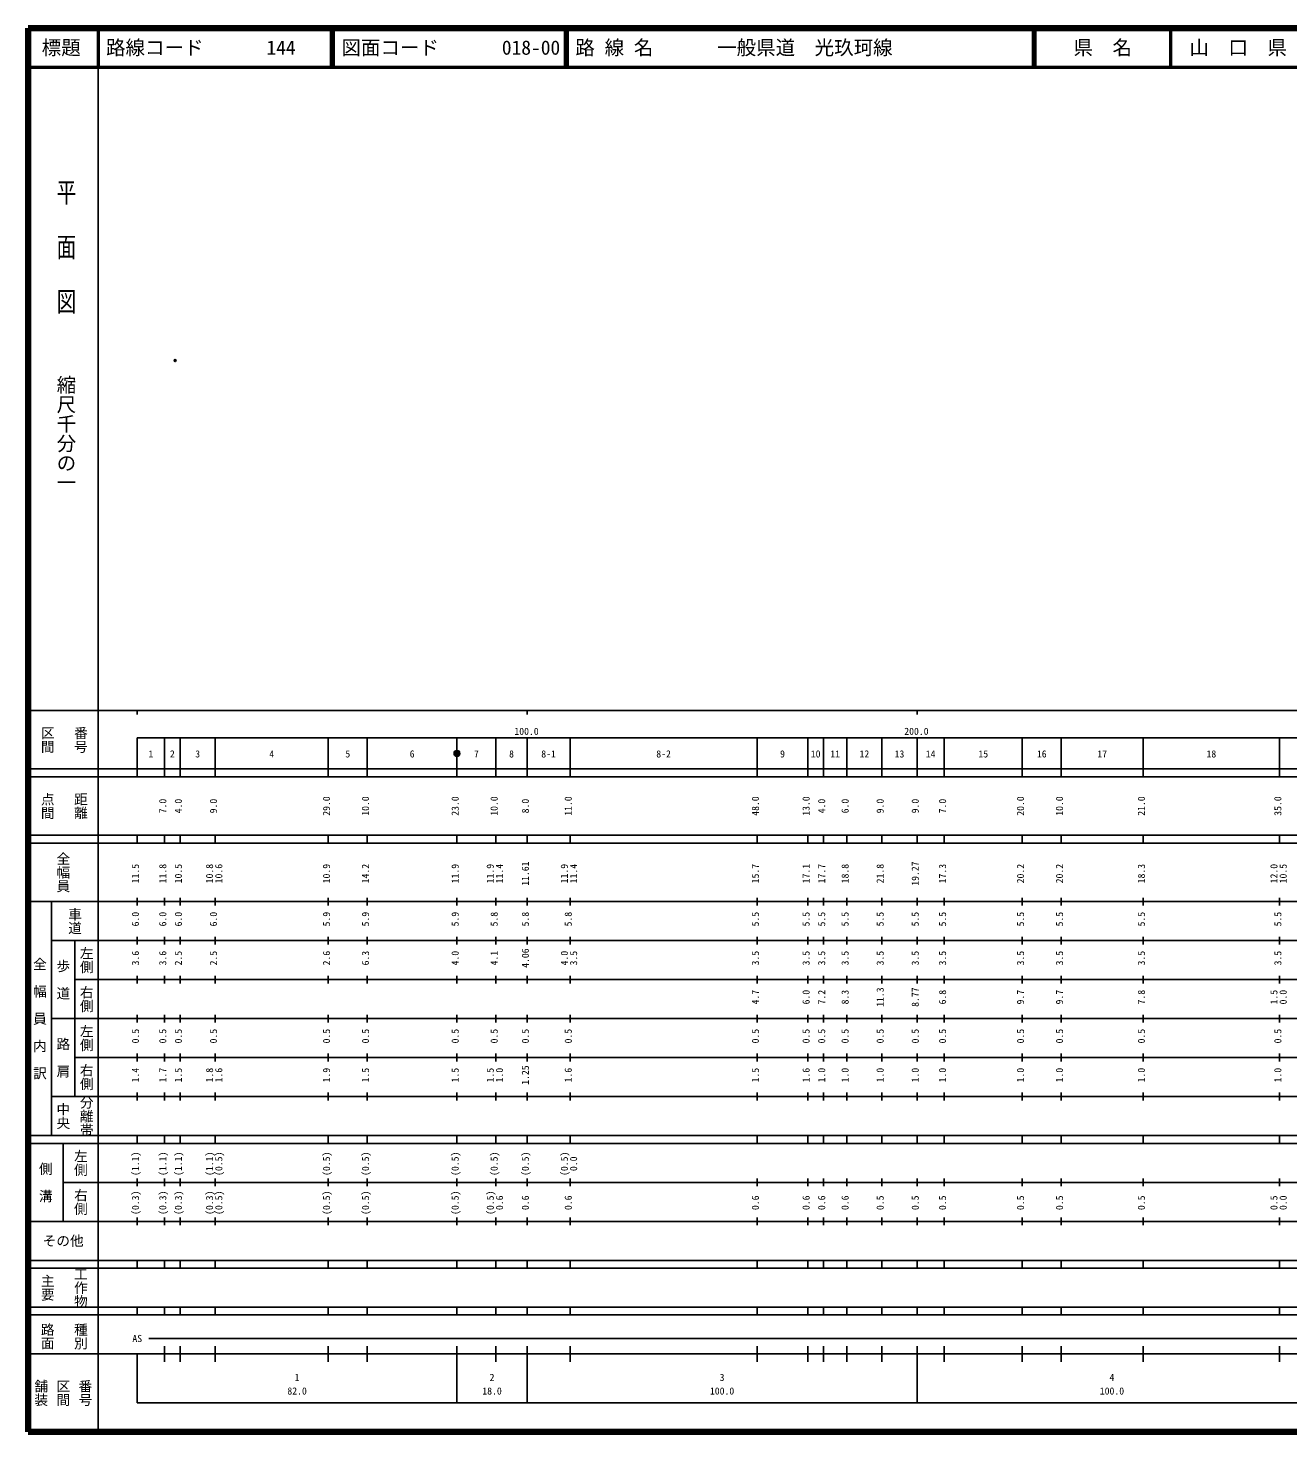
# Model space of a CAD drawing. Units: millimetres on the paper. Extents: x 40 to 680, y 20 to 380.
# Drawn here: x 40 to 363.1, y 20 to 380 of the extents above; entities that cross this region are included whole.
import ezdxf
from ezdxf.enums import TextEntityAlignment as Align

# ---------------------------------------------------------------- set-up
doc = ezdxf.new("R2010")
doc.units = ezdxf.units.MM
doc.header["$PDMODE"] = 32
doc.header["$PDSIZE"] = 0.5
doc.layers.add('M-OTRS', color=6, linetype='Continuous')
doc.layers.add('M-TTL-TXT', color=7, linetype='Continuous')
for name, color, linetype, lineweight in [('M-TTL', 2, 'Continuous', 140), ('M-TTL-BAND', 7, 'Continuous', 25), ('M-TTL-LINE', 7, 'Continuous', 50)]:
    doc.layers.add(name, color=color, linetype=linetype, lineweight=lineweight)
doc.styles.add('@ＭＳ ゴシック', font='')
doc.styles.add('ＭＳ ゴシック', font='')
doc.styles.get('@ＭＳ ゴシック').set_extended_font_data('@MS Gothic')
doc.styles.get('ＭＳ ゴシック').set_extended_font_data('MS Gothic')

msp = doc.modelspace()

# ---------------------------------------------------------------- hatches: boundary and pattern name
at = {"layer": 'M-TTL-BAND'}
msp.add_hatch(color=256, dxfattribs=at).paths.add_polyline_path([(150.75, 194, 1), (149.25, 194, 1)])

# ---------------------------------------------------------------- linework, layer by layer
at = {"layer": 'M-OTRS'}
msp.add_point((77.7, 294.719), dxfattribs=at)
at = {"layer": 'M-TTL'}
for p, q in [((40, 380), (40, 20)), ((680, 380), (40, 380)), ((40, 20), (680, 20))]:
    msp.add_line(p, q, dxfattribs=at)
at = {"layer": 'M-TTL-BAND'}
for p, q in [((58, 370), (58, 20)), ((40, 205), (579, 205)), ((68, 205), (68, 204)), ((168, 205), (168, 204)), ((268, 205), (268, 204)), ((68, 198), (579, 198)), ((68, 198), (68, 188)), ((75, 188), (75, 198)), ((79, 188), (79, 198)), ((88, 188), (88, 198)), ((117, 188), (117, 198)), ((127, 188), (127, 198)), ((150, 188), (150, 198)), ((160, 188), (160, 198)), ((168, 188), (168, 198)), ((179, 188), (179, 198)), ((227, 188), (227, 198)), ((240, 188), (240, 198)), ((244, 188), (244, 198)), ((250, 188), (250, 198)), ((259, 188), (259, 198)), ((268, 188), (268, 198)), ((275, 188), (275, 198)), ((295, 188), (295, 198)), ((305, 188), (305, 198)), ((326, 188), (326, 198)), ((361, 188), (361, 198)), ((40, 190), (579, 190)), ((40, 188), (579, 188)), ((40, 173), (579, 173)), ((68, 171), (68, 173)), ((75, 171), (75, 173)), ((79, 171), (79, 173)), ((88, 171), (88, 173)), ((117, 171), (117, 173)), ((127, 171), (127, 173)), ((150, 171), (150, 173)), ((160, 171), (160, 173)), ((168, 171), (168, 173)), ((179, 171), (179, 173)), ((227, 171), (227, 173)), ((240, 171), (240, 173)), ((244, 171), (244, 173)), ((250, 171), (250, 173)), ((259, 171), (259, 173)), ((268, 171), (268, 173)), ((275, 171), (275, 173)), ((295, 171), (295, 173)), ((305, 171), (305, 173)), ((326, 171), (326, 173)), ((361, 171), (361, 173)), ((40, 171), (579, 171)), ((40, 156), (579, 156)), ((46, 96), (46, 156)), ((68, 155), (68, 157)), ((75, 155), (75, 157)), ((79, 155), (79, 157)), ((88, 155), (88, 157)), ((117, 155), (117, 157)), ((127, 155), (127, 157)), ((150, 155), (150, 157)), ((160, 155), (160, 157)), ((168, 155), (168, 157)), ((179, 155), (179, 157)), ((227, 155), (227, 157)), ((240, 155), (240, 157)), ((244, 155), (244, 157)), ((250, 155), (250, 157)), ((259, 155), (259, 157)), ((268, 155), (268, 157)), ((275, 155), (275, 157)), ((295, 155), (295, 157)), ((305, 155), (305, 157)), ((326, 155), (326, 157)), ((361, 155), (361, 157)), ((46, 146), (579, 146)), ((52, 146), (52, 106)), ((68, 145), (68, 147)), ((75, 145), (75, 147)), ((79, 145), (79, 147)), ((88, 145), (88, 147)), ((117, 145), (117, 147)), ((127, 145), (127, 147)), ((150, 145), (150, 147)), ((160, 145), (160, 147)), ((168, 145), (168, 147)), ((179, 145), (179, 147)), ((227, 145), (227, 147)), ((240, 145), (240, 147)), ((244, 145), (244, 147)), ((250, 145), (250, 147)), ((259, 145), (259, 147)), ((268, 145), (268, 147)), ((275, 145), (275, 147)), ((295, 145), (295, 147)), ((305, 145), (305, 147)), ((326, 145), (326, 147)), ((361, 145), (361, 147)), ((68, 135), (68, 137)), ((75, 135), (75, 137)), ((79, 135), (79, 137)), ((88, 135), (88, 137)), ((117, 135), (117, 137)), ((127, 135), (127, 137)), ((150, 135), (150, 137)), ((160, 135), (160, 137)), ((168, 135), (168, 137)), ((179, 135), (179, 137)), ((227, 135), (227, 137)), ((240, 135), (240, 137)), ((244, 135), (244, 137)), ((250, 135), (250, 137)), ((259, 135), (259, 137)), ((268, 135), (268, 137)), ((275, 135), (275, 137)), ((295, 135), (295, 137)), ((305, 135), (305, 137)), ((326, 135), (326, 137)), ((361, 135), (361, 137)), ((52, 136), (579, 136)), ((46, 126), (579, 126)), ((68, 125), (68, 127)), ((75, 125), (75, 127)), ((79, 125), (79, 127)), ((88, 125), (88, 127)), ((117, 125), (117, 127)), ((127, 125), (127, 127)), ((150, 125), (150, 127)), ((160, 125), (160, 127)), ((168, 125), (168, 127)), ((179, 125), (179, 127)), ((227, 125), (227, 127)), ((240, 125), (240, 127)), ((244, 125), (244, 127)), ((250, 125), (250, 127)), ((259, 125), (259, 127)), ((268, 125), (268, 127)), ((275, 125), (275, 127)), ((295, 125), (295, 127)), ((305, 125), (305, 127)), ((326, 125), (326, 127)), ((361, 125), (361, 127)), ((52, 116), (579, 116)), ((68, 115), (68, 117)), ((75, 115), (75, 117)), ((79, 115), (79, 117)), ((88, 115), (88, 117)), ((117, 115), (117, 117)), ((127, 115), (127, 117)), ((150, 115), (150, 117)), ((160, 115), (160, 117)), ((168, 115), (168, 117)), ((179, 115), (179, 117)), ((227, 115), (227, 117)), ((240, 115), (240, 117)), ((244, 115), (244, 117)), ((250, 115), (250, 117)), ((259, 115), (259, 117)), ((268, 115), (268, 117)), ((275, 115), (275, 117)), ((295, 115), (295, 117)), ((305, 115), (305, 117)), ((326, 115), (326, 117)), ((361, 115), (361, 117)), ((46, 106), (579, 106)), ((68, 105), (68, 107)), ((75, 105), (75, 107)), ((79, 105), (79, 107)), ((88, 105), (88, 107)), ((117, 105), (117, 107)), ((127, 105), (127, 107)), ((150, 105), (150, 107)), ((160, 105), (160, 107)), ((168, 105), (168, 107)), ((179, 105), (179, 107)), ((227, 105), (227, 107)), ((240, 105), (240, 107)), ((244, 105), (244, 107)), ((250, 105), (250, 107)), ((259, 105), (259, 107)), ((268, 105), (268, 107)), ((275, 105), (275, 107)), ((295, 105), (295, 107)), ((305, 105), (305, 107)), ((326, 105), (326, 107)), ((361, 105), (361, 107)), ((40, 96), (579, 96)), ((40, 94), (579, 94)), ((49, 94), (49, 74)), ((68, 94), (68, 96)), ((75, 94), (75, 96)), ((79, 94), (79, 96)), ((88, 94), (88, 96)), ((117, 94), (117, 96)), ((127, 94), (127, 96)), ((150, 94), (150, 96)), ((160, 94), (160, 96)), ((168, 94), (168, 96)), ((179, 94), (179, 96)), ((227, 94), (227, 96)), ((240, 94), (240, 96)), ((244, 94), (244, 96)), ((250, 94), (250, 96)), ((259, 94), (259, 96)), ((268, 94), (268, 96)), ((275, 94), (275, 96)), ((295, 94), (295, 96)), ((305, 94), (305, 96)), ((326, 94), (326, 96)), ((361, 94), (361, 96)), ((49, 84), (579, 84)), ((68, 83), (68, 85)), ((75, 83), (75, 85)), ((79, 83), (79, 85)), ((88, 83), (88, 85)), ((117, 83), (117, 85)), ((127, 83), (127, 85)), ((150, 83), (150, 85)), ((160, 83), (160, 85)), ((168, 83), (168, 85)), ((179, 83), (179, 85)), ((227, 83), (227, 85)), ((240, 83), (240, 85)), ((244, 83), (244, 85)), ((250, 83), (250, 85)), ((259, 83), (259, 85)), ((268, 83), (268, 85)), ((275, 83), (275, 85)), ((295, 83), (295, 85)), ((305, 83), (305, 85)), ((326, 83), (326, 85)), ((361, 83), (361, 85)), ((40, 74), (579, 74)), ((68, 73), (68, 75)), ((75, 73), (75, 75)), ((79, 73), (79, 75)), ((88, 73), (88, 75)), ((117, 73), (117, 75)), ((127, 73), (127, 75)), ((150, 73), (150, 75)), ((160, 73), (160, 75)), ((168, 73), (168, 75)), ((179, 73), (179, 75)), ((227, 73), (227, 75)), ((240, 73), (240, 75)), ((244, 73), (244, 75)), ((250, 73), (250, 75)), ((259, 73), (259, 75)), ((268, 73), (268, 75)), ((275, 73), (275, 75)), ((295, 73), (295, 75)), ((305, 73), (305, 75)), ((326, 73), (326, 75)), ((361, 73), (361, 75)), ((40, 64), (579, 64)), ((40, 62), (579, 62)), ((68, 62), (68, 64)), ((75, 62), (75, 64)), ((79, 62), (79, 64)), ((88, 62), (88, 64)), ((117, 62), (117, 64)), ((127, 62), (127, 64)), ((150, 62), (150, 64)), ((160, 62), (160, 64)), ((168, 62), (168, 64)), ((179, 62), (179, 64)), ((227, 62), (227, 64)), ((240, 62), (240, 64)), ((244, 62), (244, 64)), ((250, 62), (250, 64)), ((259, 62), (259, 64)), ((268, 62), (268, 64)), ((275, 62), (275, 64)), ((295, 62), (295, 64)), ((305, 62), (305, 64)), ((326, 62), (326, 64)), ((361, 62), (361, 64)), ((40, 52), (579, 52)), ((68, 50), (68, 52)), ((75, 50), (75, 52)), ((79, 50), (79, 52)), ((88, 50), (88, 52)), ((117, 50), (117, 52)), ((127, 50), (127, 52)), ((150, 50), (150, 52)), ((160, 50), (160, 52)), ((168, 50), (168, 52)), ((179, 50), (179, 52)), ((227, 50), (227, 52)), ((240, 50), (240, 52)), ((244, 50), (244, 52)), ((250, 50), (250, 52)), ((259, 50), (259, 52)), ((268, 50), (268, 52)), ((275, 50), (275, 52)), ((295, 50), (295, 52)), ((305, 50), (305, 52)), ((326, 50), (326, 52)), ((361, 50), (361, 52)), ((40, 50), (579, 50)), ((71, 44), (556, 44)), ((40, 40), (579, 40)), ((68, 40), (68, 27.5)), ((75, 38), (75, 42)), ((79, 38), (79, 42)), ((88, 38), (88, 42)), ((117, 38), (117, 42)), ((127, 38), (127, 42)), ((150, 27.5), (150, 42)), ((160, 38), (160, 42)), ((168, 27.5), (168, 42)), ((179, 38), (179, 42)), ((227, 38), (227, 42)), ((240, 38), (240, 42)), ((244, 38), (244, 42)), ((250, 38), (250, 42)), ((259, 38), (259, 42)), ((268, 27.5), (268, 42)), ((275, 38), (275, 42)), ((295, 38), (295, 42)), ((305, 38), (305, 42)), ((326, 38), (326, 42)), ((361, 38), (361, 42)), ((68, 27.5), (579, 27.5))]:
    msp.add_line(p, q, dxfattribs=at)
msp.add_lwpolyline([(150.75, 194, 1), (149.25, 194, 1)], format="xyb", close=True, dxfattribs=at)
at = {"layer": 'M-TTL-LINE'}
for p, q in [((58, 380), (58, 370)), ((117.75, 380), (117.75, 370)), ((118.25, 380), (118.25, 370)), ((177.75, 380), (177.75, 370)), ((178.25, 380), (178.25, 370)), ((297.75, 380), (297.75, 370)), ((298.25, 380), (298.25, 370)), ((333, 380), (333, 370)), ((40, 370), (680, 370))]:
    msp.add_line(p, q, dxfattribs=at)

# ---------------------------------------------------------------- texts
at = {"layer": 'M-TTL-BAND', "style": '@ＭＳ ゴシック', "width": 1.4}
msp.add_text('平  面  図', height=3.666, rotation=270, dxfattribs=at).set_placement((49.777, 306.475), align=Align.MIDDLE_RIGHT)
at = {"layer": 'M-TTL-BAND', "style": '@ＭＳ ゴシック'}
msp.add_text('縮尺千分の一', height=3.666, rotation=270, dxfattribs=at).set_placement((49.777, 261.03), align=Align.MIDDLE_RIGHT)
for s, p in [('区間', (45, 197.5)), ('番号', (53.5, 197.5)), ('点間', (45, 180.5)), ('距離', (53.5, 180.5)), ('全幅員', (49, 163.5)), ('車道', (52, 151)), ('左側', (55, 141)), ('全\u3000幅\u3000員\u3000内\u3000訳', (43, 126)), ('歩\u3000道', (49, 136)), ('右側', (55, 131)), ('左側', (55, 121)), ('路\u3000肩', (49, 116)), ('右側', (55, 111)), ('分離帯', (55, 101)), ('中央', (49, 101)), ('左側', (53.5, 89)), ('側\u3000溝', (44.5, 84)), ('右側', (53.5, 79)), ('工作物', (53.5, 57)), ('主要', (45, 57)), ('路面', (45, 44.5)), ('種別', (53.5, 44.5)), ('舗装', (43.333, 30)), ('区間', (49, 30)), ('番号', (54.667, 30))]:
    msp.add_text(s, height=2.566, rotation=270, dxfattribs=at).set_placement(p, align=Align.MIDDLE_CENTER)
at = {"layer": 'M-TTL-BAND', "style": 'ＭＳ ゴシック'}
for s, p in [('100.0', (167.844, 198.195)), ('200.0', (267.844, 198.195)), ('1', (71.5, 192.405)), ('2', (77, 192.405)), ('3', (83.5, 192.405)), ('4', (102.5, 192.405)), ('5', (122, 192.405)), ('6', (138.5, 192.405)), ('7', (155, 192.405)), ('8', (164, 192.405)), ('8-1', (173.5, 192.405)), ('8-2', (203, 192.405)), ('9', (233.5, 192.405)), ('10', (242, 192.405)), ('11', (247, 192.405)), ('12', (254.5, 192.405)), ('13', (263.5, 192.405)), ('14', (271.5, 192.405)), ('15', (285, 192.405)), ('16', (300, 192.405)), ('17', (315.5, 192.405)), ('18', (343.5, 192.405)), ('AS', (68, 42.5)), ('1', (109, 32.523)), ('2', (159, 32.523)), ('3', (218, 32.523)), ('4', (318, 32.523)), ('82.0', (109, 29.033)), ('18.0', (159, 29.033)), ('100.0', (218, 29.033)), ('100.0', (318, 29.033))]:
    msp.add_text(s, height=1.833, dxfattribs=at).set_placement(p, align=Align.BOTTOM_CENTER)
for s, p in [('7.0', (76, 180.5)), ('4.0', (80, 180.5)), ('9.0', (89, 180.5)), ('29.0', (118, 180.5)), ('10.0', (128, 180.5)), ('23.0', (151, 180.5)), ('10.0', (161, 180.5)), ('8.0', (169, 180.5)), ('11.0', (180, 180.5)), ('48.0', (228, 180.5)), ('13.0', (241, 180.5)), ('4.0', (245, 180.5)), ('6.0', (251, 180.5)), ('9.0', (260, 180.5)), ('9.0', (269, 180.5)), ('7.0', (276, 180.5)), ('20.0', (296, 180.5)), ('10.0', (306, 180.5)), ('21.0', (327, 180.5)), ('35.0', (362, 180.5)), ('11.61', (169, 163.174)), ('19.27', (269, 163.174)), ('11.5', (69, 163.174)), ('11.8', (76, 163.174)), ('10.5', (80, 163.174)), ('10.8', (88, 163.174)), ('10.6', (90.37, 163.174)), ('10.9', (118, 163.174)), ('14.2', (128, 163.174)), ('11.9', (151, 163.174)), ('11.9', (160, 163.174)), ('11.4', (162.37, 163.174)), ('11.9', (179, 163.174)), ('11.4', (181.37, 163.174)), ('15.7', (228, 163.174)), ('17.1', (241, 163.174)), ('17.7', (245, 163.174)), ('18.8', (251, 163.174)), ('21.8', (260, 163.174)), ('17.3', (276, 163.174)), ('20.2', (296, 163.174)), ('20.2', (306, 163.174)), ('18.3', (327, 163.174)), ('12.0', (361, 163.174)), ('10.5', (363.37, 163.174)), ('6.0', (69, 151.5)), ('6.0', (76, 151.5)), ('6.0', (80, 151.5)), ('6.0', (89, 151.5)), ('5.9', (118, 151.5)), ('5.9', (128, 151.5)), ('5.9', (151, 151.5)), ('5.8', (161, 151.5)), ('5.8', (169, 151.5)), ('5.8', (180, 151.5)), ('5.5', (228, 151.5)), ('5.5', (241, 151.5)), ('5.5', (245, 151.5)), ('5.5', (251, 151.5)), ('5.5', (260, 151.5)), ('5.5', (269, 151.5)), ('5.5', (276, 151.5)), ('5.5', (296, 151.5)), ('5.5', (306, 151.5)), ('5.5', (327, 151.5)), ('5.5', (362, 151.5)), ('3.6', (69, 141.5)), ('3.6', (76, 141.5)), ('2.5', (80, 141.5)), ('2.5', (89, 141.5)), ('2.6', (118, 141.5)), ('6.3', (128, 141.5)), ('4.0', (151, 141.5)), ('4.1', (161, 141.5)), ('4.06', (169, 141.5)), ('4.0', (179, 141.5)), ('3.5', (181.37, 141.5)), ('3.5', (228, 141.5)), ('3.5', (241, 141.5)), ('3.5', (245, 141.5)), ('3.5', (251, 141.5)), ('3.5', (260, 141.5)), ('3.5', (269, 141.5)), ('3.5', (276, 141.5)), ('3.5', (296, 141.5)), ('3.5', (306, 141.5)), ('3.5', (327, 141.5)), ('3.5', (362, 141.5)), ('4.7', (228, 131.5)), ('6.0', (241, 131.5)), ('7.2', (245, 131.5)), ('8.3', (251, 131.5)), ('11.3', (260, 131.5)), ('8.77', (269, 131.5)), ('6.8', (276, 131.5)), ('9.7', (296, 131.5)), ('9.7', (306, 131.5)), ('7.8', (327, 131.5)), ('1.5', (361, 131.5)), ('0.0', (363.37, 131.5)), ('0.5', (69, 121.5)), ('0.5', (76, 121.5)), ('0.5', (80, 121.5)), ('0.5', (89, 121.5)), ('0.5', (118, 121.5)), ('0.5', (128, 121.5)), ('0.5', (151, 121.5)), ('0.5', (161, 121.5)), ('0.5', (169, 121.5)), ('0.5', (180, 121.5)), ('0.5', (228, 121.5)), ('0.5', (241, 121.5)), ('0.5', (245, 121.5)), ('0.5', (251, 121.5)), ('0.5', (260, 121.5)), ('0.5', (269, 121.5)), ('0.5', (276, 121.5)), ('0.5', (296, 121.5)), ('0.5', (306, 121.5)), ('0.5', (327, 121.5)), ('0.5', (362, 121.5)), ('1.4', (69, 111.5)), ('1.7', (76, 111.5)), ('1.5', (80, 111.5)), ('1.8', (88, 111.5)), ('1.6', (90.37, 111.5)), ('1.9', (118, 111.5)), ('1.5', (128, 111.5)), ('1.5', (151, 111.5)), ('1.5', (160, 111.5)), ('1.0', (162.37, 111.5)), ('1.25', (169, 111.5)), ('1.6', (180, 111.5)), ('1.5', (228, 111.5)), ('1.6', (241, 111.5)), ('1.0', (245, 111.5)), ('1.0', (251, 111.5)), ('1.0', (260, 111.5)), ('1.0', (269, 111.5)), ('1.0', (276, 111.5)), ('1.0', (296, 111.5)), ('1.0', (306, 111.5)), ('1.0', (327, 111.5)), ('1.0', (362, 111.5)), ('(1.1)', (69, 88.764)), ('(1.1)', (76, 88.764)), ('(1.1)', (80, 88.764)), ('(1.1)', (88, 88.764)), ('(0.5)', (90.37, 88.764)), ('(0.5)', (118, 88.764)), ('(0.5)', (128, 88.764)), ('(0.5)', (151, 88.764)), ('(0.5)', (161, 88.764)), ('(0.5)', (169, 88.764)), ('(0.5)', (179, 88.764)), ('0.0', (181.37, 88.764)), ('(0.3)', (69, 78.764)), ('(0.3)', (76, 78.764)), ('(0.3)', (80, 78.764)), ('(0.3)', (88, 78.764)), ('(0.5)', (90.37, 78.764)), ('(0.5)', (118, 78.764)), ('(0.5)', (128, 78.764)), ('(0.5)', (151, 78.764)), ('(0.5)', (160, 78.764)), ('0.6', (162.37, 78.764)), ('0.6', (169, 78.764)), ('0.6', (180, 78.764)), ('0.6', (228, 78.764)), ('0.6', (241, 78.764)), ('0.6', (245, 78.764)), ('0.6', (251, 78.764)), ('0.5', (260, 78.764)), ('0.5', (269, 78.764)), ('0.5', (276, 78.764)), ('0.5', (296, 78.764)), ('0.5', (306, 78.764)), ('0.5', (327, 78.764)), ('0.5', (361, 78.764)), ('0.0', (363.37, 78.764))]:
    msp.add_text(s, height=1.833, rotation=90, dxfattribs=at).set_placement(p, align=Align.BOTTOM_CENTER)
msp.add_text('その他', height=2.566, dxfattribs=at).set_placement((49, 69), align=Align.MIDDLE_CENTER)
at = {"layer": 'M-TTL-TXT', "style": 'ＭＳ ゴシック'}
for s, p in [('標題', (48.5, 375)), ('県\u3000名', (315.625, 375)), ('山\u3000口\u3000県', (350.375, 375))]:
    msp.add_text(s, height=3.666, dxfattribs=at).set_placement(p, align=Align.MIDDLE_CENTER)
for s, p in [('路線コード', (60, 375)), ('144', (101.142, 375)), ('図面コード', (120.38, 375)), ('018-00', (161.521, 375)), ('路 線 名', (180.38, 375)), ('一般県道\u3000光玖珂線', (216.734, 375))]:
    msp.add_text(s, height=3.666, dxfattribs=at).set_placement(p, align=Align.MIDDLE_LEFT)

doc.saveas('drawing.dxf')
